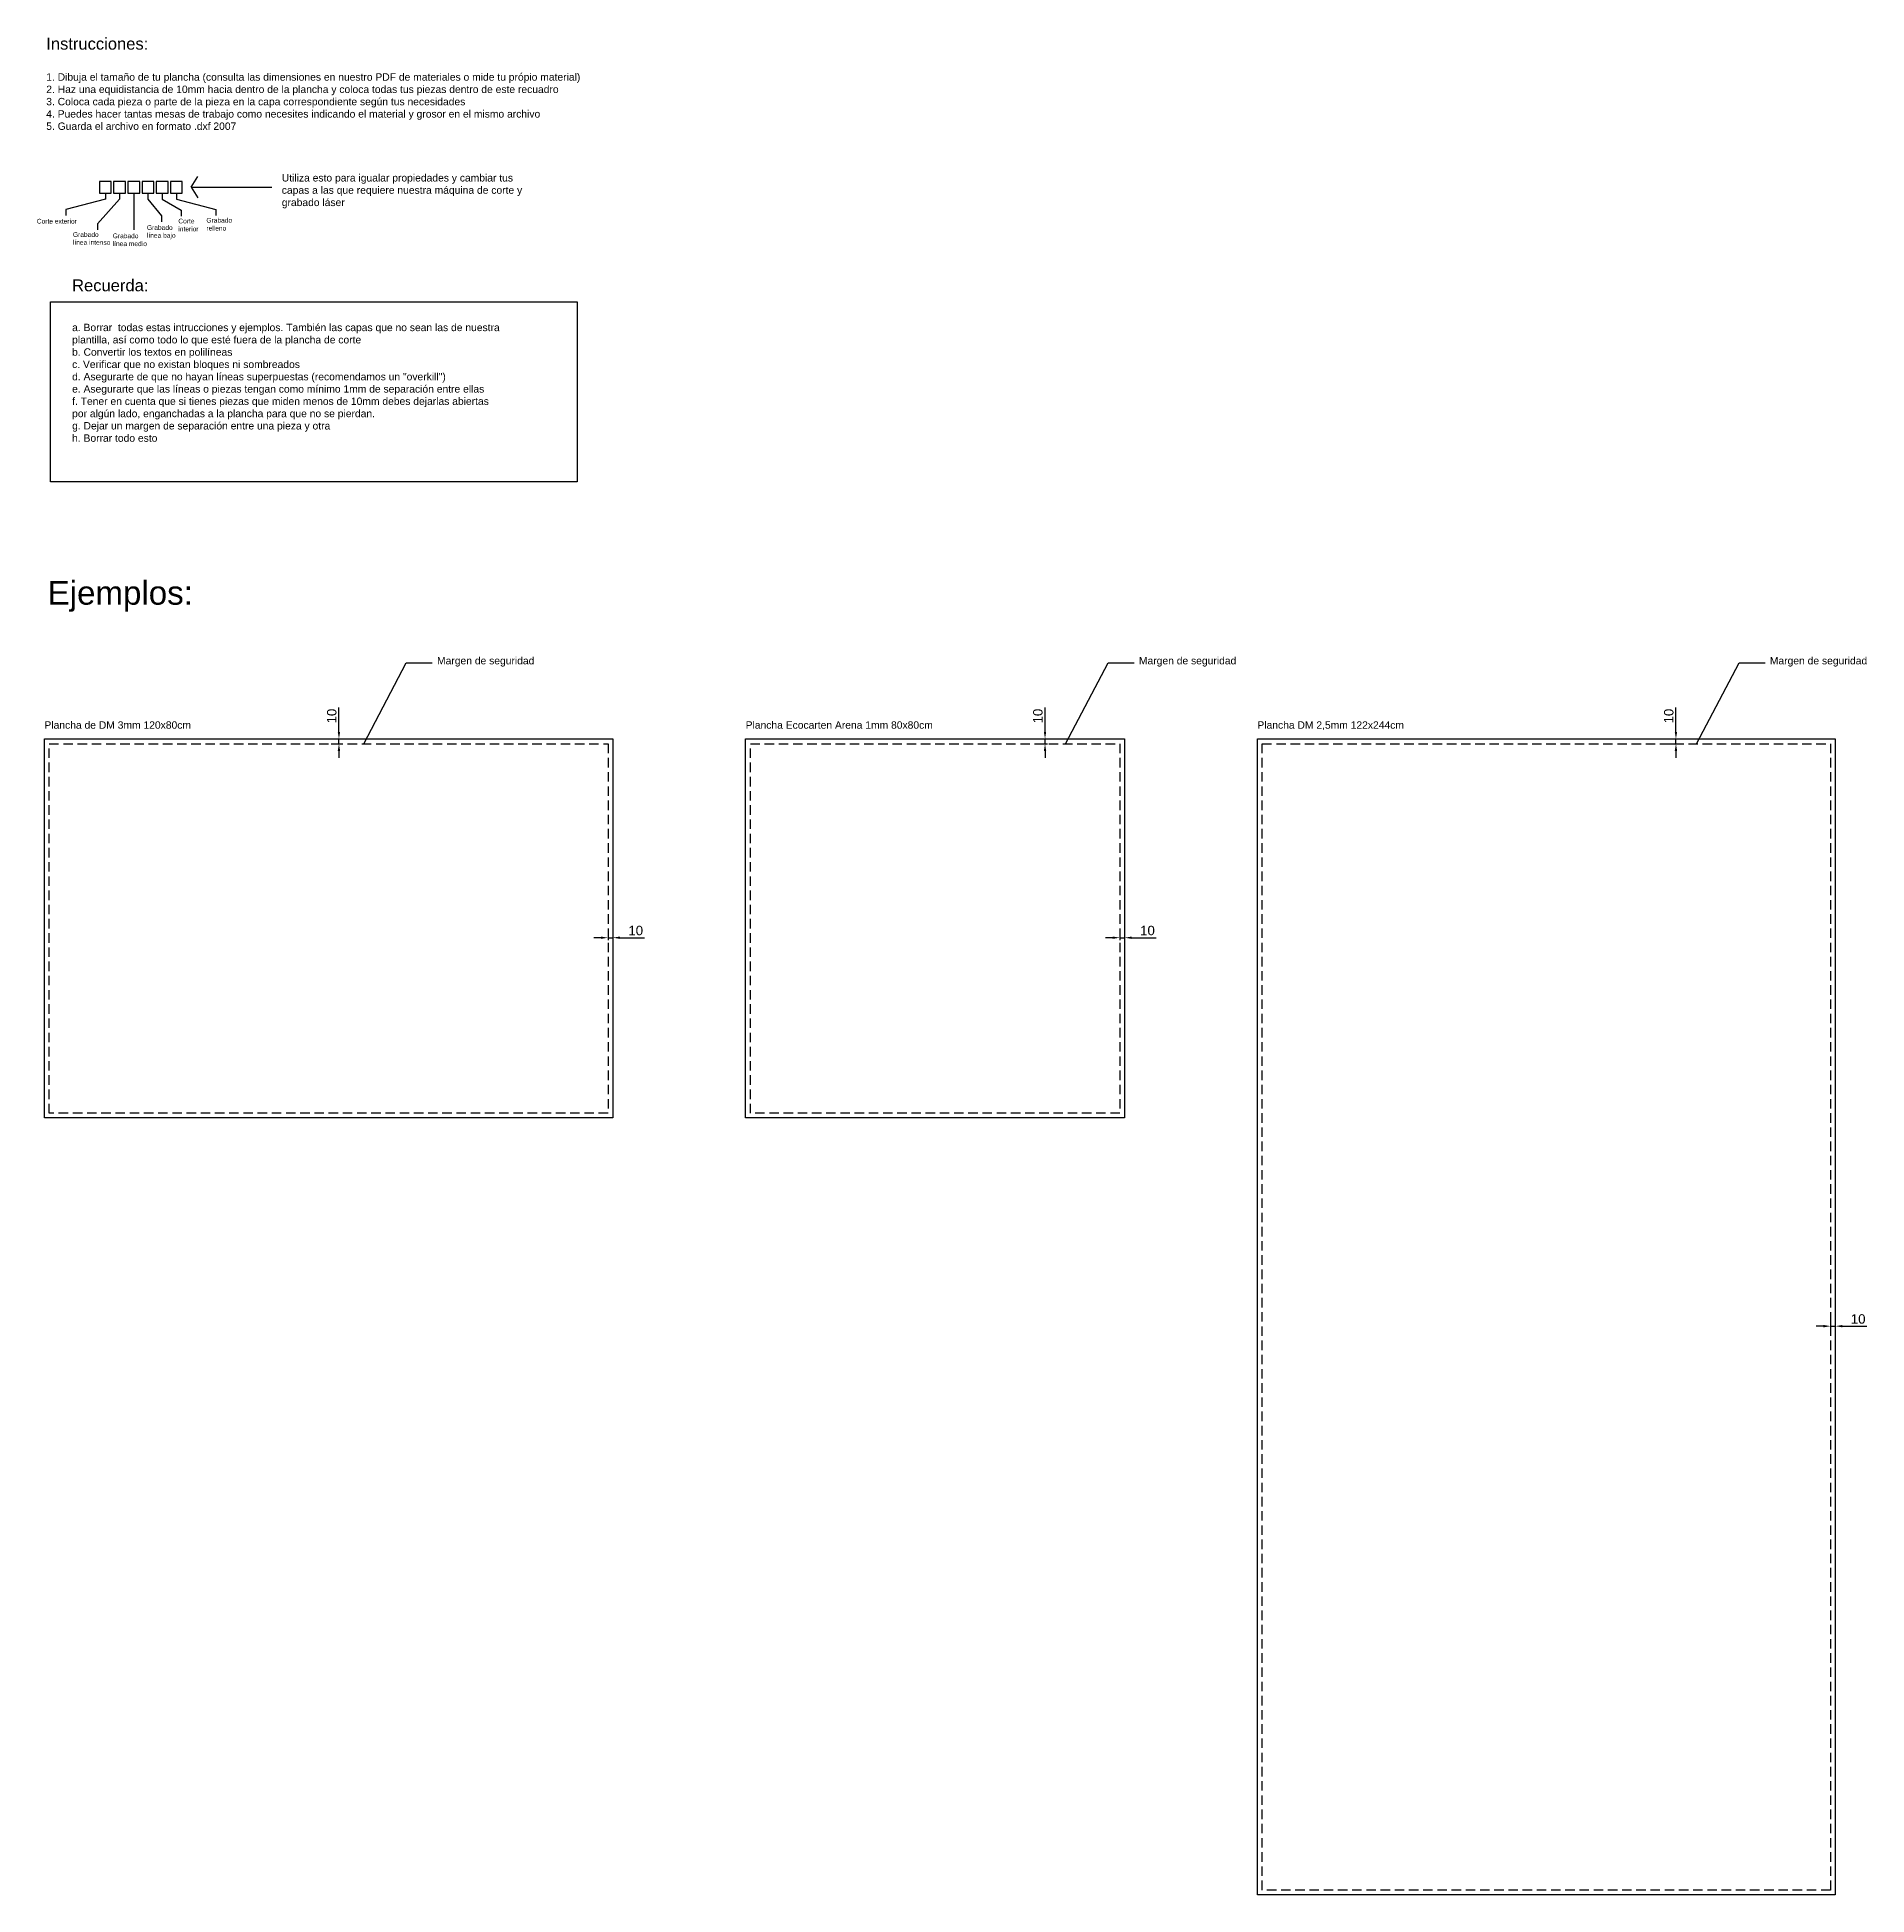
# Model space of a CAD drawing. Header units: millimetres. Extents: x 3289 to 7153, y 1115 to 5037.
import ezdxf

# ---------------------------------------------------------------- set-up
doc = ezdxf.new("R2010")
doc.units = ezdxf.units.MM
doc.linetypes.add('JIS_02_2.0', pattern=[3, 2, -1])
for name, color, linetype in [('Corte exterior', 1, 'Continuous'), ('Corte interior', 5, 'Continuous'), ('grabado linea alto', 2, 'Continuous'), ('Grabado linea bajo', 4, 'Continuous'), ('grabado linea medio', 3, 'Continuous'), ('Grabado relleno', 6, 'Continuous'), ('mesa de trabajo y auxiliares', 7, 'Continuous')]:
    doc.layers.add(name, color=color, linetype=linetype)
doc.styles.get("Standard").update_dxf_attribs({"font": 'arial.ttf'})
doc.dimstyles.new('ISO-25', dxfattribs={"dimtxt": 20, "dimasz": 15, "dimexe": 5, "dimexo": 5, "dimgap": 5, "dimtad": 1, "dimtxsty": 'Standard', "dimcen": 2.5, "dimdle": 5, "dimadec": 0, "dimazin": 0, "dimtfac": 1, "dimtmove": 0, "dimatfit": 0, "dimfxl": 1, "dimarcsym": 0})

# ---------------------------------------------------------------- blocks, each defined once
blk = doc.blocks.new('*D2')
at = {"layer": 'Defpoints', "color": 0, "transparency": 16777216}
for p in [(3904.9, 3555.4), (3904.9, 3545.4), (3926.6, 3555.4)]:
    blk.add_point(p, dxfattribs=at)
at = {"layer": 'mesa de trabajo y auxiliares', "color": 0, "lineweight": -2, "transparency": 16777216}
for p, q in [((3926.6, 3570.4), (3926.6, 3622.2)), ((3909.9, 3555.4), (3931.6, 3555.4)), ((3909.9, 3545.4), (3931.6, 3545.4)), ((3926.6, 3545.4), (3926.6, 3555.4)), ((3926.6, 3530.4), (3926.6, 3515.4))]:
    blk.add_line(p, q, dxfattribs=at)
at = {"layer": 'mesa de trabajo y auxiliares', "color": 0, "transparency": 16777216}
for points in [[(3924.1, 3570.4), (3929.1, 3570.4), (3926.6, 3555.4)], [(3924.1, 3530.4), (3929.1, 3530.4), (3926.6, 3545.4)]]:
    blk.add_solid(points, dxfattribs=at)
at = {"layer": 'mesa de trabajo y auxiliares', "color": 0, "transparency": 16777216, "insert": (3911.5, 3603.8), "char_height": 20, "attachment_point": 5, "rotation": 90}
blk.add_mtext('10', dxfattribs=at)
blk = doc.blocks.new('*D3')
at = {"layer": 'Defpoints', "color": 0, "transparency": 16777216}
for p in [(4494.9, 3155.4), (4504.9, 3155.4), (4504.9, 3135.9)]:
    blk.add_point(p, dxfattribs=at)
at = {"layer": 'mesa de trabajo y auxiliares', "color": 0, "lineweight": -2, "transparency": 16777216}
for p, q in [((4494.9, 3150.4), (4494.9, 3130.9)), ((4504.9, 3150.4), (4504.9, 3130.9)), ((4479.9, 3135.9), (4464.9, 3135.9)), ((4494.9, 3135.9), (4504.9, 3135.9)), ((4519.9, 3135.9), (4571.6, 3135.9))]:
    blk.add_line(p, q, dxfattribs=at)
at = {"layer": 'mesa de trabajo y auxiliares', "color": 0, "transparency": 16777216}
for points in [[(4479.9, 3138.4), (4479.9, 3133.4), (4494.9, 3135.9)], [(4519.9, 3138.4), (4519.9, 3133.4), (4504.9, 3135.9)]]:
    blk.add_solid(points, dxfattribs=at)
at = {"layer": 'mesa de trabajo y auxiliares', "color": 0, "transparency": 16777216, "insert": (4553.2, 3151), "char_height": 20, "attachment_point": 5}
blk.add_mtext('10', dxfattribs=at)
blk = doc.blocks.new('*D4')
at = {"layer": 'Defpoints', "color": 0, "transparency": 16777216}
for p in [(5395.7, 3555.4), (5395.7, 3545.4), (5417.4, 3555.4)]:
    blk.add_point(p, dxfattribs=at)
at = {"layer": 'mesa de trabajo y auxiliares', "color": 0, "lineweight": -2, "transparency": 16777216}
for p, q in [((5417.4, 3570.4), (5417.4, 3622.2)), ((5400.7, 3555.4), (5422.4, 3555.4)), ((5400.7, 3545.4), (5422.4, 3545.4)), ((5417.4, 3545.4), (5417.4, 3555.4)), ((5417.4, 3530.4), (5417.4, 3515.4))]:
    blk.add_line(p, q, dxfattribs=at)
at = {"layer": 'mesa de trabajo y auxiliares', "color": 0, "transparency": 16777216}
for points in [[(5414.9, 3570.4), (5419.9, 3570.4), (5417.4, 3555.4)], [(5414.9, 3530.4), (5419.9, 3530.4), (5417.4, 3545.4)]]:
    blk.add_solid(points, dxfattribs=at)
at = {"layer": 'mesa de trabajo y auxiliares', "color": 0, "transparency": 16777216, "insert": (5402.3, 3603.8), "char_height": 20, "attachment_point": 5, "rotation": 90}
blk.add_mtext('10', dxfattribs=at)
blk = doc.blocks.new('*D5')
at = {"layer": 'Defpoints', "color": 0, "transparency": 16777216}
for p in [(5575.3, 3155.4), (5585.3, 3155.4), (5585.3, 3135.9)]:
    blk.add_point(p, dxfattribs=at)
at = {"layer": 'mesa de trabajo y auxiliares', "color": 0, "lineweight": -2, "transparency": 16777216}
for p, q in [((5575.3, 3150.4), (5575.3, 3130.9)), ((5585.3, 3150.4), (5585.3, 3130.9)), ((5560.3, 3135.9), (5545.3, 3135.9)), ((5575.3, 3135.9), (5585.3, 3135.9)), ((5600.3, 3135.9), (5652.1, 3135.9))]:
    blk.add_line(p, q, dxfattribs=at)
at = {"layer": 'mesa de trabajo y auxiliares', "color": 0, "transparency": 16777216}
for points in [[(5560.3, 3138.4), (5560.3, 3133.4), (5575.3, 3135.9)], [(5600.3, 3138.4), (5600.3, 3133.4), (5585.3, 3135.9)]]:
    blk.add_solid(points, dxfattribs=at)
at = {"layer": 'mesa de trabajo y auxiliares', "color": 0, "transparency": 16777216, "insert": (5633.7, 3151), "char_height": 20, "attachment_point": 5}
blk.add_mtext('10', dxfattribs=at)
blk = doc.blocks.new('*D7')
at = {"layer": 'Defpoints', "color": 0, "transparency": 16777216}
for p in [(6727.7, 3555.4), (6727.7, 3545.4), (6749.5, 3555.4)]:
    blk.add_point(p, dxfattribs=at)
at = {"layer": 'mesa de trabajo y auxiliares', "color": 0, "lineweight": -2, "transparency": 16777216}
for p, q in [((6749.5, 3570.4), (6749.5, 3622.2)), ((6732.7, 3555.4), (6754.5, 3555.4)), ((6732.7, 3545.4), (6754.5, 3545.4)), ((6749.5, 3545.4), (6749.5, 3555.4)), ((6749.5, 3530.4), (6749.5, 3515.4))]:
    blk.add_line(p, q, dxfattribs=at)
at = {"layer": 'mesa de trabajo y auxiliares', "color": 0, "transparency": 16777216}
for points in [[(6747, 3570.4), (6752, 3570.4), (6749.5, 3555.4)], [(6747, 3530.4), (6752, 3530.4), (6749.5, 3545.4)]]:
    blk.add_solid(points, dxfattribs=at)
at = {"layer": 'mesa de trabajo y auxiliares', "color": 0, "transparency": 16777216, "insert": (6734.4, 3603.8), "char_height": 20, "attachment_point": 5, "rotation": 90}
blk.add_mtext('10', dxfattribs=at)
blk = doc.blocks.new('*D8')
at = {"layer": 'Defpoints', "color": 0, "transparency": 16777216}
for p in [(7075.8, 2335.4), (7085.8, 2335.4), (7085.8, 2315.9)]:
    blk.add_point(p, dxfattribs=at)
at = {"layer": 'mesa de trabajo y auxiliares', "color": 0, "lineweight": -2, "transparency": 16777216}
for p, q in [((7060.8, 2315.9), (7045.8, 2315.9)), ((7075.8, 2330.4), (7075.8, 2310.9)), ((7075.8, 2315.9), (7085.8, 2315.9)), ((7085.8, 2330.4), (7085.8, 2310.9)), ((7100.8, 2315.9), (7152.5, 2315.9))]:
    blk.add_line(p, q, dxfattribs=at)
at = {"layer": 'mesa de trabajo y auxiliares', "color": 0, "transparency": 16777216}
for points in [[(7060.8, 2318.4), (7060.8, 2313.4), (7075.8, 2315.9)], [(7100.8, 2318.4), (7100.8, 2313.4), (7085.8, 2315.9)]]:
    blk.add_solid(points, dxfattribs=at)
at = {"layer": 'mesa de trabajo y auxiliares', "color": 0, "transparency": 16777216, "insert": (7134.2, 2331), "char_height": 20, "attachment_point": 5}
blk.add_mtext('10', dxfattribs=at)

msp = doc.modelspace()

# ---------------------------------------------------------------- linework, layer by layer
msp.add_lwpolyline([(3614.831, 4720.167), (3785.141, 4720.167)])
at = {"linetype": 'JIS_02_2.0', "ltscale": 10}
for points in [[(3314.855, 3545.439), (4494.855, 3545.439), (4494.855, 2765.439), (3314.855, 2765.439)], [(4795.332, 3545.439), (5575.332, 3545.439), (5575.332, 2765.439), (4795.332, 2765.439)], [(5875.808, 3545.439), (7075.808, 3545.439), (7075.808, 1125.439), (5875.808, 1125.439)]]:
    msp.add_lwpolyline(points, close=True, dxfattribs=at)
at = {"layer": 'Corte exterior', "color": 1}
msp.add_lwpolyline([(3420.942, 4707.597), (3445.942, 4707.597), (3445.942, 4732.597), (3420.942, 4732.597)], close=True, dxfattribs=at)
at = {"layer": 'Corte interior', "color": 5}
msp.add_lwpolyline([(3540.942, 4707.597), (3565.942, 4707.597), (3565.942, 4732.597), (3540.942, 4732.597)], close=True, dxfattribs=at)
at = {"layer": 'grabado linea alto', "color": 2}
msp.add_lwpolyline([(3450.942, 4707.597), (3475.942, 4707.597), (3475.942, 4732.597), (3450.942, 4732.597)], close=True, dxfattribs=at)
at = {"layer": 'Grabado linea bajo', "color": 4}
msp.add_lwpolyline([(3510.942, 4707.597), (3535.942, 4707.597), (3535.942, 4732.597), (3510.942, 4732.597)], close=True, dxfattribs=at)
at = {"layer": 'grabado linea medio', "color": 3}
msp.add_lwpolyline([(3480.942, 4707.597), (3505.942, 4707.597), (3505.942, 4732.597), (3480.942, 4732.597)], close=True, dxfattribs=at)
at = {"layer": 'Grabado relleno', "color": 6}
msp.add_lwpolyline([(3570.942, 4707.597), (3595.942, 4707.597), (3595.942, 4732.597), (3570.942, 4732.597)], close=True, dxfattribs=at)
at = {"layer": 'mesa de trabajo y auxiliares'}
for points in [[(3433.442, 4707.597), (3433.442, 4694.855), (3350.174, 4672.982), (3350.174, 4660.143)], [(3463.442, 4707.597), (3463.442, 4694.855), (3416.496, 4642.914), (3416.496, 4630.076)], [(3493.442, 4707.597), (3493.442, 4694.855), (3493.442, 4642.914), (3493.442, 4630.076)], [(3523.442, 4707.597), (3523.442, 4694.855), (3551.655, 4659.989), (3551.655, 4647.151)], [(3553.442, 4707.597), (3553.442, 4694.855), (3593.541, 4671.56), (3593.541, 4658.721)], [(3583.442, 4707.597), (3583.442, 4694.855), (3666.71, 4672.982), (3666.71, 4660.143)], [(3614.831, 4720.167), (3628.396, 4742.553)], [(3614.831, 4720.167), (3628.396, 4697.78)], [(3978.889, 3545.439), (4068.698, 3715.872), (4123.582, 3715.872)], [(5460.868, 3545.439), (5550.677, 3715.872), (5605.56, 3715.872)], [(6792.921, 3545.439), (6882.73, 3715.872), (6937.613, 3715.872)]]:
    msp.add_lwpolyline(points, dxfattribs=at)
for points in [[(3317.284, 4478.188), (4429.764, 4478.188), (4429.764, 4098.028), (3317.284, 4098.028)], [(3304.855, 3555.439), (4504.855, 3555.439), (4504.855, 2755.439), (3304.855, 2755.439)], [(4785.332, 3555.439), (5585.332, 3555.439), (5585.332, 2755.439), (4785.332, 2755.439)], [(5865.808, 3555.439), (7085.808, 3555.439), (7085.808, 1115.439), (5865.808, 1115.439)]]:
    msp.add_lwpolyline(points, close=True, dxfattribs=at)

# ---------------------------------------------------------------- texts
at = {"color": 1, "attachment_point": 1}
for s, width, insert, char_height in [('\\pt622.636;{\\H1.60607x;\\C256;Instrucciones:\\P\\H0.8x;\\P\\H0.7783x;1. Dibuja el tamaño de tu plancha (consulta las dimensiones en nuestro PDF de materiales o mide tu própio material)\\P2. Haz una equidistancia de 10mm hacia dentro de la plancha y coloca todas tus piezas dentro de este recuadro\\P3. Coloca cada pieza o parte de la pieza en la capa correspondiente según tus necesidades\\P4. Puedes hacer tantas mesas de trabajo como necesites indicando el material y grosor en el mismo archivo\\P5. Guarda el archivo en formato .dxf 2007}', 1261.99864, (3308.63, 5035.629), 15.5659), ('\\pt622.636;{\\C256;Utiliza esto para igualar propiedades y cambiar tus capas a las que requiere nuestra máquina de corte y grabado láser}', 514.43991, (3805.909, 4747.806), 15.5659), ('\\pt400;{\\C256;Corte exterior}', 155.96928, (3288.712, 4653.41), 10), ('\\pt400;{\\C256;Grabado línea bajo}', 78.46127, (3521.206, 4640.066), 10), ('\\pt400;{\\C256;Corte interior}', 67.92188, (3587.549, 4653.83), 10), ('\\pt400;{\\C256;Grabado relleno}', 78.46127, (3646.776, 4655.402), 10), ('\\pt400;{\\C256;Grabado línea intenso}', 81.60829, (3364.965, 4625.321), 10), ('\\pt400;{\\C256;Grabado línea medio}', 78.61457, (3448.969, 4622.498), 10), ('\\pt622.636;{\\H1.60607x;\\C256;Recuerda:\\P\\H0.62264x;\\P\\Pa. Borrar  todas estas intrucciones y ejemplos. También las capas que no sean las de nuestra plantilla, así como todo lo que esté fuera de la plancha de corte\\Pb. Convertir los textos en polilíneas\\Pc. Verificar que no existan bloques ni sombreados\\Pd. Asegurarte de que no hayan líneas superpuestas (recomendamos un "overkill")\\Pe. Asegurarte que las líneas o piezas tengan como mínimo 1mm de separación entre ellas\\Pf. Tener en cuenta que si tienes piezas que miden menos de 10mm debes dejarlas abiertas por algún lado, enganchadas a la plancha para que no se pierdan.\\Pg. Dejar un margen de separación entre una pieza y otra\\Ph. Borrar todo esto}', 911.94318, (3363.234, 4525.497), 15.5659), ('\\pt2000;{\\C256;Ejemplos:}', 1261.99864, (3311.582, 3888.928), 50), ('\\pt622.636;{\\C256;Margen de seguridad}', 273.16902, (4133.746, 3728.535), 15.5659), ('\\pt622.636;{\\C256;Margen de seguridad}', 273.16902, (5615.725, 3728.535), 15.5659), ('\\pt622.636;{\\C256;Margen de seguridad}', 273.16902, (6947.777, 3728.535), 15.5659), ('\\pt622.636;{\\C256;Plancha de DM 3mm 120x80cm}', 514.43991, (3304.855, 3592.672), 15.5659), ('\\pt622.636;{\\C256;Plancha Ecocarten Arena 1mm 80x80cm}', 514.43991, (4785.332, 3592.672), 15.5659), ('\\pt622.636;{\\C256;Plancha DM 2,5mm 122x244cm}', 514.43991, (5865.808, 3592.672), 15.5659)]:
    msp.add_mtext_dynamic_manual_height_columns(s, width=width, gutter_width=1156.963, heights=[0], dxfattribs=dict(at, insert=insert, char_height=char_height))

# ---------------------------------------------------------------- dimensions: what is measured, and where the dimension line sits
at = {"layer": 'mesa de trabajo y auxiliares'}
for base, p1, p2, picture, middle in [((3926.6, 3555.439), (3904.855, 3545.439), (3904.855, 3555.439), '*D2', (3911.463, 3603.809)), ((5417.44, 3555.439), (5395.695, 3545.439), (5395.695, 3555.439), '*D4', (5402.303, 3603.809)), ((6749.492, 3555.439), (6727.748, 3545.439), (6727.748, 3555.439), '*D7', (6734.356, 3603.809))]:
    dim = msp.add_linear_dim(base=base, p1=p1, p2=p2, angle=90, dimstyle='ISO-25', dxfattribs=at)
    dim.commit()
    dim.dimension.update_dxf_attribs({"geometry": picture, "text_midpoint": middle})
for base, p1, p2, picture, middle in [((4504.855, 3135.857), (4494.855, 3155.439), (4504.855, 3155.439), '*D3', (4553.225, 3150.994)), ((5585.332, 3135.857), (5575.332, 3155.439), (5585.332, 3155.439), '*D5', (5633.702, 3150.994)), ((7085.808, 2315.857), (7075.808, 2335.439), (7085.808, 2335.439), '*D8', (7134.178, 2330.994))]:
    dim = msp.add_linear_dim(base=base, p1=p1, p2=p2, dimstyle='ISO-25', dxfattribs=at)
    dim.commit()
    dim.dimension.update_dxf_attribs({"geometry": picture, "text_midpoint": middle})

doc.saveas('drawing.dxf')
